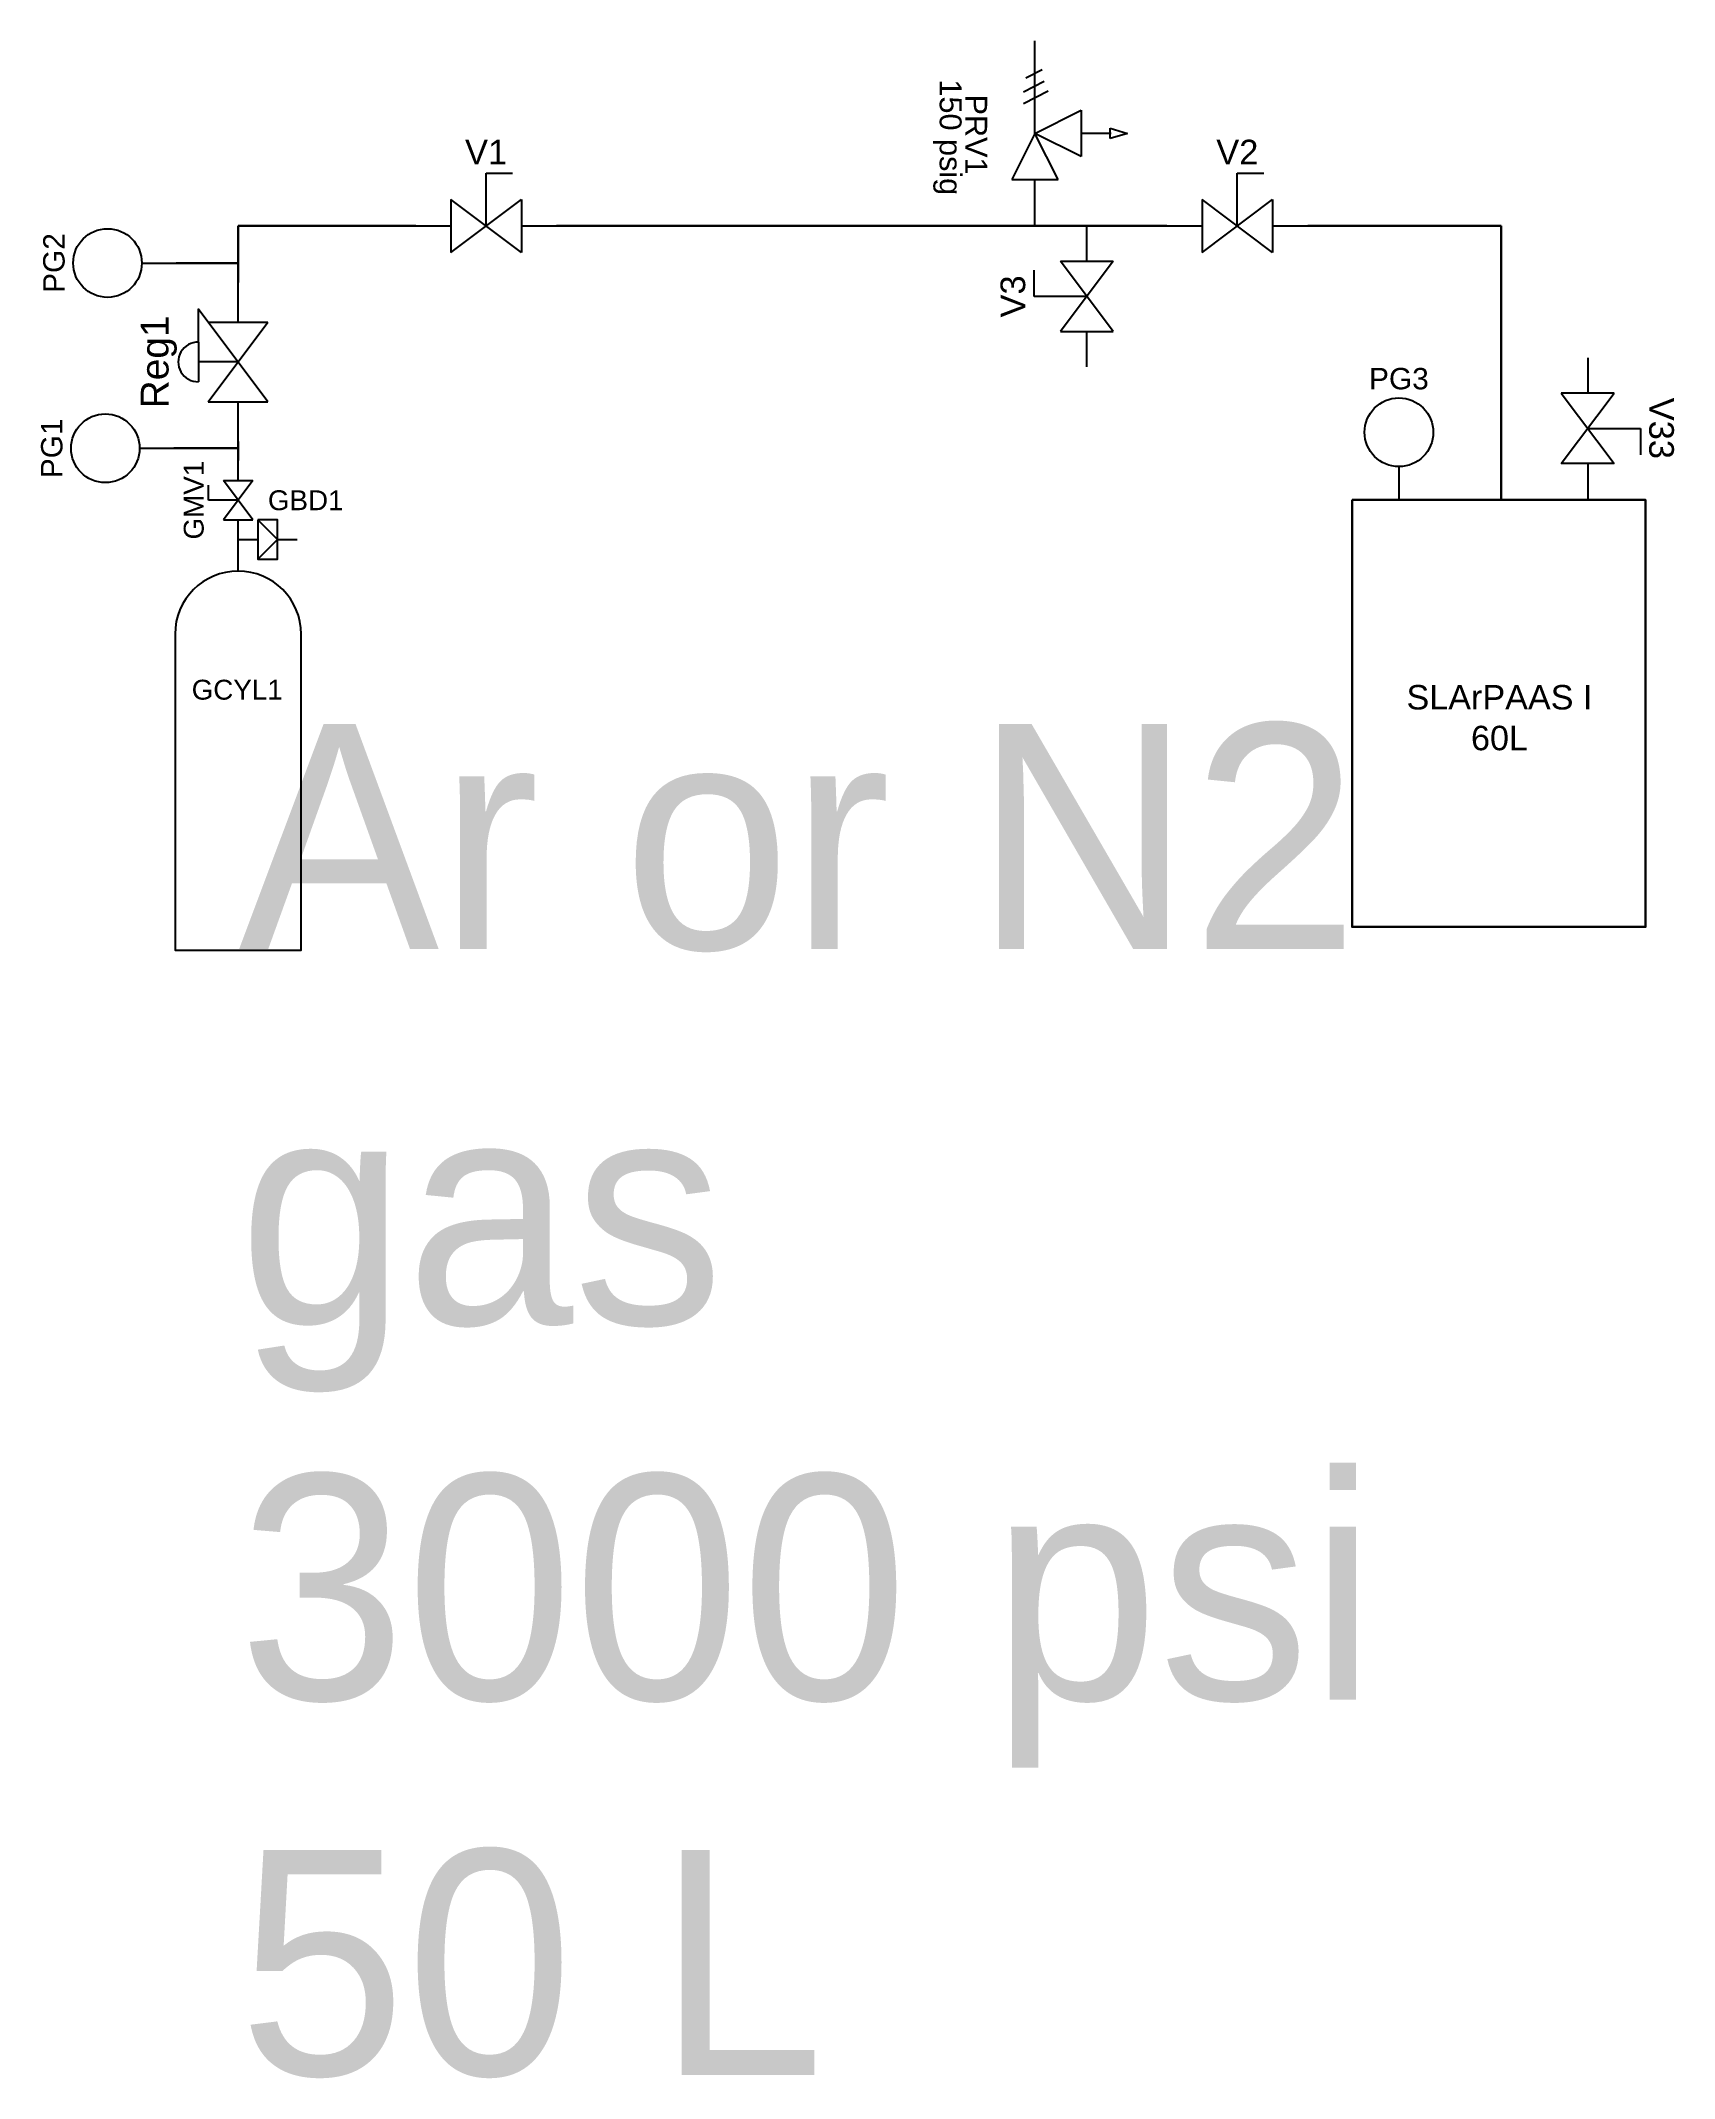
# Model space of a CAD drawing. Header units: inches. Extents: x 55.92 to 58.92, y 44.36 to 48.11.
import ezdxf
from ezdxf.enums import TextEntityAlignment as Align

# ---------------------------------------------------------------- set-up
doc = ezdxf.new("R2018")
doc.units = ezdxf.units.IN
doc.header["$MEASUREMENT"] = 0
doc.layers.add('DEFAULT_255_2_778', color=7, linetype='Continuous')
doc.styles.add('Block Text General', font='Arial.ttf', dxfattribs={"height": 0.5})
doc.styles.get("Standard").update_dxf_attribs({"font": 'Arial.ttf'})

# ---------------------------------------------------------------- blocks, each defined once
blk = doc.blocks.new('Regulator')
for p, q in [((1, -0.75), (3.333, 1.008)), ((1, 0.75), (1, -0.75)), ((1, 0.75), (3, -0.75)), ((2.5, 1), (1.5, 1)), ((2, 0), (2, 1)), ((3.333, 1.008), (2.5, 1.008)), ((3, 0.75), (3, -0.75)), ((0, 0), (1, -0.001)), ((3, -0.002), (4, -0.003))]:
    blk.add_line(p, q)
blk.add_arc((2, 1.006), 0.5, 359.3425, 180.6575)
at = {"style": 'Block Text General'}
blk.add_attdef('PIDLABEL', text='', height=0.5, dxfattribs=at).set_placement((2, 1.75), align=Align.CENTER)
at = {"flags": 1}
for tag, p in [('MODELNUMBER', (4.034, 0.929)), ('PRESSURERANGE', (3.974, 0.271)), ('PORTSIZE', (4.234, -0.317)), ('POWER(VDC)', (4.253, -0.905)), ('SIGNALOUTPUT', (4.154, -1.563))]:
    blk.add_attdef(tag, p, '', height=0.362, dxfattribs=at)
blk = doc.blocks.new('Manual Valve')
at = {"color": 0}
for p, q in [((2, 0), (2, 1.5)), ((2, 1.5), (2.75, 1.5)), ((1, 0.75), (1, -0.75)), ((3, -0.75), (1, 0.75)), ((1, -0.75), (3, 0.75)), ((3, 0.75), (3, -0.75)), ((0, 0), (1, 0)), ((3, 0), (4, 0))]:
    blk.add_line(p, q, dxfattribs=at)
at = {"style": 'Block Text General'}
blk.add_attdef('PIDLABEL', text='', height=0.5, dxfattribs=at).set_placement((2, 1.75), align=Align.CENTER)
at = {"flags": 1}
for tag, p in [('MODELNUMBER', (4.034, 0.929)), ('PRESSURERANGE', (3.974, 0.271)), ('PORTSIZE', (4.234, -0.317)), ('POWER(VDC)', (4.253, -0.905)), ('SIGNALOUTPUT', (4.154, -1.563))]:
    blk.add_attdef(tag, p, '', height=0.362, dxfattribs=at)
blk = doc.blocks.new('Gas Bottle')
at = {"color": 0}
blk.add_line((2, 12), (2, 13), dxfattribs=at)
blk.add_lwpolyline([(0, 10), (0, 0), (4, 0), (4, 10)], dxfattribs=at)
blk.add_arc((2, 10), 2, 0, 180, dxfattribs=at)
at = {"style": 'Block Text General'}
blk.add_attdef('PIDLABEL', text='', height=0.5, dxfattribs=at).set_placement((1.97, 7.93), align=Align.CENTER)
at = {"lineweight": 30, "flags": 104}
blk.add_attdef('NAME', text='', height=0.5, dxfattribs=at).set_placement((1.413, 7.172), align=Align.TOP_CENTER)
blk = doc.blocks.new('Burst Disk (Inline)')
at = {"color": 0}
for p, q in [((1, 0), (0, 0)), ((1, 0), (2, 1)), ((2, -1), (1, 0)), ((3, 0), (2, 0))]:
    blk.add_line(p, q, dxfattribs=at)
blk.add_lwpolyline([(2, 1), (2, -1), (1, -1), (1, 1)], close=True, dxfattribs=at)
at = {"flags": 1}
for tag, p, height in [('MODEL', (2.58, 2.39), 0.362), ('MANUFACTURER', (3.38, 0.6), 0.5), ('DEVICETYPE', (3.43, 1.21), 0.5), ('PRESSURERATING', (3.45, -0.04), 0.5), ('NOTES', (3.43, -0.74), 0.5)]:
    blk.add_attdef(tag, p, '', height=height, dxfattribs=at)
blk.add_attdef('RANGE/CAPACITY', (0.05, 1.07), '', height=0.362)
at = {"style": 'Block Text General'}
blk.add_attdef('PIDLABEL', (0.05, 1.49), '', height=0.5, dxfattribs=at)
blk = doc.blocks.new('34_pressure-relief-valve.9cdb1eb605')
at = {"layer": 'DEFAULT_255_2_778'}
for p, q in [((4.76, 2.51), (4.76, 7.81)), ((4.23, 5.69), (5.18, 6.16)), ((4.1, 4.89), (5.28, 5.49)), ((4.1, 4.23), (5.52, 4.94)), ((4.76, 2.51), (7.41, 3.84)), ((7.41, 3.84), (7.41, 1.19)), ((4.76, 2.51), (3.44, -0.13)), ((7.41, 1.19), (4.76, 2.51)), ((6.09, -0.13), (4.76, 2.51)), ((9.11, 2.51), (7.41, 2.51)), ((9.06, 2.22), (9.06, 2.81)), ((9.06, 2.81), (10.05, 2.51)), ((10.05, 2.51), (9.06, 2.22)), ((3.44, -0.13), (6.09, -0.13)), ((4.76, -2.78), (4.76, -0.13))]:
    blk.add_line(p, q, dxfattribs=at)
for tag, p in [('PRESSURE', (-0.69, 2.29)), ('PIDLABEL', (0.78, 2.45))]:
    blk.add_attdef(tag, text='', height=0.7, rotation=270).set_placement(p, align=Align.CENTER)
blk = doc.blocks.new('Pressure Gauge')
blk.add_line((1.25, 1), (1.25, 0))
blk.add_circle((1.25, 2), 1)
at = {"style": 'Block Text General'}
blk.add_attdef('PIDLABEL', text='', height=0.5, dxfattribs=at).set_placement((1.25, 3.25), align=Align.CENTER)
at = {"flags": 1}
for tag, p in [('MODELNUMBER', (3.43, 2.851)), ('PRESSURERANGE', (3.419, 2.249)), ('PORTSIZE', (3.384, 1.658)), ('POWER(VDC)', (3.407, 1.102)), ('SIGNALOUTPUT', (3.361, 0.534))]:
    blk.add_attdef(tag, p, '', height=0.362, dxfattribs=at)

msp = doc.modelspace()

# ---------------------------------------------------------------- linework, layer by layer
at = {"lineweight": 30}
for p, q in [((56.6074, 47.7716), (56.2804, 47.7716)), ((56.2804, 47.7716), (56.2807, 47.6678)), ((57.9899, 47.7716), (56.8665, 47.7716)), ((58.249, 47.7716), (58.6053, 47.7716)), ((58.6053, 47.7716), (58.6053, 47.2677)), ((56.1665, 47.7035), (56.2806, 47.7035)), ((56.1625, 47.3626), (56.2805, 47.3626))]:
    msp.add_line(p, q, dxfattribs=at)
at = {"color": 7, "lineweight": 30}
msp.add_line((56.2805, 47.3753), (56.2806, 47.3399), dxfattribs=at)
at = {"lineweight": 30}
msp.add_lwpolyline([(58.3306, 47.2677), (58.871, 47.2677), (58.871, 46.4823), (58.3306, 46.4823)], close=True, dxfattribs=at)

# ---------------------------------------------------------------- block references
ref = msp.add_blockref('34_pressure-relief-valve.9cdb1eb605', (57.5938, 47.861), dxfattribs=dict(at, xscale=0.03220046082653001, yscale=0.03220046082653001, zscale=0.03220046082653001))
ref.add_attrib('PIDLABEL', 'PRV1', dxfattribs={"height": 0.04032, "rotation": 270}).set_placement((57.6188, 47.9398), align=Align.CENTER)
ref.add_attrib('PRESSURE', '150 psig', dxfattribs={"height": 0.04032, "rotation": 270}).set_placement((57.5717, 47.9347), align=Align.CENTER)
ref = msp.add_blockref('Manual Valve', (56.6074, 47.7716), dxfattribs=dict(at, xscale=0.0647925566622183, yscale=0.0647925566622183, zscale=0.0647925566622183))
ref.add_attrib('PIDLABEL', 'V1', dxfattribs={"height": 0.04535, "style": 'Block Text General'}).set_placement((56.7369, 47.8849), align=Align.CENTER)
ref = msp.add_blockref('Manual Valve', (57.9899, 47.7716), dxfattribs=dict(at, xscale=0.0647925566622183, yscale=0.0647925566622183, zscale=0.0647925566622183))
ref.add_attrib('PIDLABEL', 'V2', dxfattribs={"height": 0.04535, "style": 'Block Text General'}).set_placement((58.1195, 47.8849), align=Align.CENTER)
ref = msp.add_blockref('Pressure Gauge', (56.1665, 47.6245), dxfattribs=dict(at, xscale=0.06317244123902446, yscale=0.06317244123902446, zscale=0.06317244123902446, rotation=90))
ref.add_attrib('PIDLABEL', 'PG2', dxfattribs={"height": 0.03937, "rotation": 90, "style": 'Block Text General'}).set_placement((55.9612, 47.7035), align=Align.CENTER)
ref = msp.add_blockref('Manual Valve', (57.8425, 47.5124), dxfattribs=dict(at, xscale=0.0647925566622183, yscale=0.0647925566622183, zscale=0.0647925566622183, rotation=90))
ref.add_attrib('PIDLABEL', 'V3', dxfattribs={"height": 0.04535, "rotation": 90, "style": 'Block Text General'}).set_placement((57.7291, 47.642), align=Align.CENTER)
ref = msp.add_blockref('Regulator', (56.2805, 47.3753), dxfattribs=dict(at, xscale=0.07311660040007274, yscale=0.07311660040007274, zscale=0.07311660040007274, rotation=90))
ref.add_attrib('PIDLABEL', 'Reg1', dxfattribs={"height": 0.05118, "rotation": 90, "style": 'Block Text General'}).set_placement((56.1525, 47.5216), align=Align.CENTER)
ref = msp.add_blockref('Manual Valve', (58.7643, 47.5289), dxfattribs=dict(at, xscale=0.0647925566622183, yscale=0.0647925566622183, zscale=0.0647925566622183, rotation=270))
ref.add_attrib('PIDLABEL', 'V33', dxfattribs={"height": 0.04535, "rotation": 270, "style": 'Block Text General'}).set_placement((58.8776, 47.3993), align=Align.CENTER)
ref = msp.add_blockref('Pressure Gauge', (58.3379, 47.2658), dxfattribs=dict(at, xscale=0.06317244123902446, yscale=0.06317244123902446, zscale=0.06317244123902446))
ref.add_attrib('PIDLABEL', 'PG3', dxfattribs={"height": 0.03937, "style": 'Block Text General'}).set_placement((58.4169, 47.4711), align=Align.CENTER)
ref = msp.add_blockref('Pressure Gauge', (56.1625, 47.2837), dxfattribs=dict(at, xscale=0.06317244123902446, yscale=0.06317244123902446, zscale=0.06317244123902446, rotation=90))
ref.add_attrib('PIDLABEL', 'PG1', dxfattribs={"height": 0.03937, "rotation": 90, "style": 'Block Text General'}).set_placement((55.9572, 47.3626), align=Align.CENTER)
ref = msp.add_blockref('Manual Valve', (56.2806, 47.1947), dxfattribs=dict(at, xscale=0.03630204677683633, yscale=0.03630204677683633, zscale=0.03630204677683633, rotation=90))
ref.add_attrib('PIDLABEL', 'GMV1', dxfattribs={"height": 0.03656, "rotation": 90, "style": 'Block Text General'}).set_placement((56.2171, 47.2673), align=Align.CENTER)
ref = msp.add_blockref('Burst Disk (Inline)', (56.3893, 47.1947), dxfattribs=dict(at, xscale=-0.0362307393231126, yscale=0.0362307393231126, zscale=0.0362307393231126))
ref.add_attrib('PIDLABEL', 'GBD1', (56.3354, 47.2488), dxfattribs={"height": 0.03656, "style": 'Block Text General'})
ref = msp.add_blockref('Gas Bottle', (56.1644, 46.4397), dxfattribs=dict(at, xscale=0.05807780541544908, yscale=0.05807780541544908, zscale=0.05807780541544908))
lines = msp.add_mtext('Ar or N2 \\Pgas\\P3000 psi\\P50 L', dxfattribs={"insert": (56.2813, 46.8556), "char_height": 0.41417, "attachment_point": 1})
ref.add_attrib('NAME', '', (56.2813, 46.8556), dxfattribs={"flags": 64}).embed_mtext(lines)
ref.add_attrib('PIDLABEL', 'GCYL1', dxfattribs={"height": 0.03656, "style": 'Block Text General'}).set_placement((56.2788, 46.9003), align=Align.CENTER)

# ---------------------------------------------------------------- texts
at = {"lineweight": 30, "insert": (58.3806, 46.9272), "char_height": 0.044995, "attachment_point": 1}
msp.add_mtext_dynamic_manual_height_columns('\\pxqc;{\\fArial|b0|i0|c0|p0;SLArPAAS I\\P60L}', width=0.442731, gutter_width=0.1125, heights=[0.228], dxfattribs=at)

doc.saveas('drawing.dxf')
